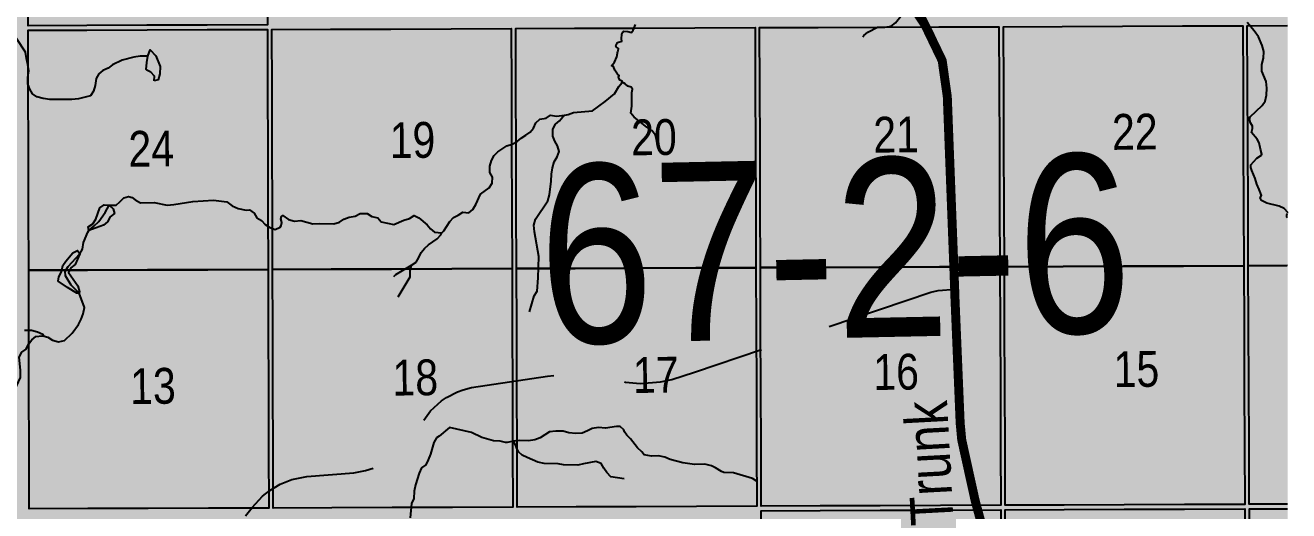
# Model space of a CAD drawing. Extents: x 399452 to 415540, y 6060435 to 6067869.
# Drawn here: x 410498.6 to 410780.2, y 6063193.7 to 6063301.9 of the extents above; entities that cross this region are included whole.
import ezdxf
from ezdxf.enums import TextEntityAlignment as Align

# ---------------------------------------------------------------- set-up
doc = ezdxf.new("R2010")
doc.units = 0
doc.header["$LTSCALE"] = 5
doc.linetypes.add('DASHED2', pattern=[9.525, 6.35, -3.175])
for name, color, linetype in [('33', 20, 'Continuous'), ('Quarters', 8, 'Continuous'), ('RoadSeg', 57, 'DASHED2'), ('ROUTE-MAP-ROUTE', 90, 'Continuous'), ('T-WATER', 160, 'Continuous')]:
    doc.layers.add(name, color=color, linetype=linetype)
doc.layers.add('ROUTE-MAP-BACKGROUND-H', color=7, linetype='Continuous', true_color=0xf0ebff)
doc.styles.add('120', font='ARIALN.TTF', dxfattribs={"height": 13})
doc.styles.add('80', font='ARIALN.TTF', dxfattribs={"height": 10})

msp = doc.modelspace()

# ---------------------------------------------------------------- hatches: boundary and pattern name
at = {"layer": 'ROUTE-MAP-BACKGROUND-H'}
h = msp.add_hatch(color=256, dxfattribs=at)
h.dxf.hatch_style = 1
h.paths.add_polyline_path([(410779.995, 6062481.762), (410779.995, 6063736.327), (409587.427, 6063736.085), (409587.427, 6062481.762)])

# ---------------------------------------------------------------- linework, layer by layer
at = {"layer": 'Quarters', "flags": 128}
for points in [[(410552.392, 6063355.128), (410552.429, 6063341.749), (410552.466, 6063328.371), (410552.503, 6063314.993), (410552.539, 6063301.949), (410539.116, 6063301.911), (410525.694, 6063301.872), (410512.272, 6063301.834), (410499.184, 6063301.796), (410499.153, 6063314.84), (410499.121, 6063328.218), (410499.089, 6063341.596), (410499.057, 6063354.975), (410512.14, 6063355.012), (410525.558, 6063355.051), (410538.975, 6063355.089)], [(410552.689, 6063247.433), (410539.262, 6063247.394), (410525.834, 6063247.356), (410512.407, 6063247.318), (410499.314, 6063247.28), (410499.282, 6063260.658), (410499.25, 6063274.037), (410499.218, 6063287.415), (410499.186, 6063300.793), (410512.274, 6063300.83), (410525.697, 6063300.869), (410539.119, 6063300.907), (410552.541, 6063300.946), (410552.578, 6063287.567), (410552.615, 6063274.189), (410552.652, 6063260.811)], [(410607.073, 6063247.64), (410593.644, 6063247.588), (410580.216, 6063247.537), (410566.787, 6063247.486), (410553.692, 6063247.437), (410553.655, 6063260.815), (410553.619, 6063274.193), (410553.582, 6063287.571), (410553.545, 6063300.949), (410566.634, 6063300.999), (410580.058, 6063301.05), (410593.481, 6063301.101), (410606.905, 6063301.152), (410606.947, 6063287.774), (410606.989, 6063274.396), (410607.031, 6063261.018)], [(410661.457, 6063247.846), (410648.028, 6063247.795), (410634.599, 6063247.744), (410621.171, 6063247.693), (410608.077, 6063247.643), (410608.034, 6063261.021), (410607.992, 6063274.4), (410607.951, 6063287.778), (410607.909, 6063301.156), (410620.998, 6063301.205), (410634.421, 6063301.256), (410647.845, 6063301.307), (410661.269, 6063301.358), (410661.316, 6063287.98), (410661.363, 6063274.602), (410661.41, 6063261.224)], [(410715.842, 6063248.056), (410702.413, 6063248.004), (410688.984, 6063247.952), (410675.555, 6063247.9), (410662.46, 6063247.85), (410662.413, 6063261.228), (410662.366, 6063274.606), (410662.319, 6063287.984), (410662.272, 6063301.362), (410675.362, 6063301.412), (410688.786, 6063301.464), (410702.21, 6063301.515), (410715.635, 6063301.567), (410715.686, 6063288.189), (410715.738, 6063274.811), (410715.79, 6063261.434)], [(410770.227, 6063248.266), (410756.798, 6063248.214), (410743.369, 6063248.162), (410729.94, 6063248.11), (410716.845, 6063248.06), (410716.793, 6063261.438), (410716.742, 6063274.815), (410716.69, 6063288.193), (410716.638, 6063301.571), (410729.728, 6063301.621), (410743.152, 6063301.673), (410756.576, 6063301.725), (410770, 6063301.777), (410770.057, 6063288.399), (410770.114, 6063275.021), (410770.17, 6063261.644)], [(410552.689, 6063247.433), (410552.726, 6063234.055), (410552.763, 6063220.676), (410552.8, 6063207.298), (410552.836, 6063194.254), (410539.404, 6063194.216), (410525.972, 6063194.178), (410512.539, 6063194.139), (410499.441, 6063194.102), (410499.41, 6063207.146), (410499.378, 6063220.524), (410499.346, 6063233.902), (410499.314, 6063247.28), (410512.407, 6063247.318), (410525.834, 6063247.356), (410539.262, 6063247.394)], [(410607.073, 6063247.64), (410607.115, 6063234.261), (410607.157, 6063220.883), (410607.199, 6063207.505), (410607.24, 6063194.462), (410593.807, 6063194.411), (410580.373, 6063194.359), (410566.939, 6063194.308), (410553.84, 6063194.258), (410553.804, 6063207.302), (410553.767, 6063220.68), (410553.729, 6063234.058), (410553.692, 6063247.437), (410566.787, 6063247.486), (410580.216, 6063247.537), (410593.644, 6063247.588)], [(410661.457, 6063247.846), (410661.504, 6063234.468), (410661.551, 6063221.09), (410661.598, 6063207.712), (410661.644, 6063194.669), (410648.21, 6063194.618), (410634.777, 6063194.567), (410621.343, 6063194.515), (410608.244, 6063194.466), (410608.203, 6063207.509), (410608.161, 6063220.887), (410608.119, 6063234.265), (410608.077, 6063247.643), (410621.171, 6063247.693), (410634.599, 6063247.744), (410648.028, 6063247.795)], [(410715.842, 6063248.056), (410715.894, 6063234.678), (410715.946, 6063221.3), (410715.998, 6063207.922), (410716.048, 6063194.879), (410702.615, 6063194.827), (410689.181, 6063194.775), (410675.747, 6063194.723), (410662.647, 6063194.673), (410662.601, 6063207.716), (410662.554, 6063221.094), (410662.507, 6063234.472), (410662.46, 6063247.85), (410675.555, 6063247.9), (410688.984, 6063247.952), (410702.413, 6063248.004)], [(410770.227, 6063248.266), (410770.284, 6063234.888), (410770.34, 6063221.511), (410770.397, 6063208.133), (410770.453, 6063195.09), (410757.019, 6063195.038), (410743.585, 6063194.986), (410730.151, 6063194.934), (410717.052, 6063194.883), (410717.001, 6063207.926), (410716.949, 6063221.304), (410716.897, 6063234.682), (410716.845, 6063248.06), (410729.94, 6063248.11), (410743.369, 6063248.162), (410756.798, 6063248.214)], [(410716.26, 6063140.365), (410702.822, 6063140.313), (410689.383, 6063140.26), (410675.944, 6063140.208), (410662.84, 6063140.158), (410662.793, 6063153.536), (410662.745, 6063166.914), (410662.698, 6063180.291), (410662.651, 6063193.669), (410675.75, 6063193.72), (410689.184, 6063193.772), (410702.618, 6063193.824), (410716.052, 6063193.876), (410716.104, 6063180.498), (410716.156, 6063167.12), (410716.208, 6063153.743)], [(410770.684, 6063140.576), (410757.245, 6063140.524), (410743.807, 6063140.472), (410730.368, 6063140.42), (410717.264, 6063140.369), (410717.212, 6063153.746), (410717.16, 6063167.124), (410717.108, 6063180.502), (410717.056, 6063193.88), (410730.155, 6063193.931), (410743.589, 6063193.983), (410757.023, 6063194.035), (410770.457, 6063194.087), (410770.514, 6063180.709), (410770.57, 6063167.331), (410770.627, 6063153.954)]]:
    msp.add_lwpolyline(points, close=True, dxfattribs=at)
for points in [[(410779.995, 6063248.304), (410771.23, 6063248.27), (410771.174, 6063261.648), (410771.117, 6063275.025), (410771.06, 6063288.403), (410771.004, 6063301.78), (410779.995, 6063301.815)], [(410779.995, 6063195.127), (410771.456, 6063195.094), (410771.401, 6063208.137), (410771.344, 6063221.515), (410771.287, 6063234.892), (410771.23, 6063248.27), (410779.788, 6063248.303)], [(410780.242, 6063140.613), (410771.688, 6063140.58), (410771.631, 6063153.958), (410771.574, 6063167.335), (410771.517, 6063180.713), (410771.46, 6063194.091), (410779.995, 6063194.124)]]:
    msp.add_lwpolyline(points, dxfattribs=at)
at = {"layer": 'RoadSeg', "flags": 128}
for points in [[(410750.331, 6062481.762), (410748.736, 6062483.684), (410746.015, 6062486.454), (410744.121, 6062487.91), (410738.083, 6062491.807), (410736.594, 6062493.006), (410734.925, 6062494.834), (410733.482, 6062496.965), (410732.366, 6062499.37), (410731.608, 6062502.181), (410731.017, 6062506.494), (410729.889, 6062517.248), (410729.742, 6062533.513), (410728.903, 6062540.115), (410726.49, 6062562.752), (410723.924, 6062586.384), (410722.812, 6062591.716), (410721.513, 6062594.882), (410719.82, 6062597.84), (410715.774, 6062603.509), (410696.845, 6062630.019), (410694.352, 6062633.027), (410692.582, 6062634.885), (410690.24, 6062637.064), (410688.653, 6062638.162), (410687.261, 6062639.496), (410684.894, 6062641.275), (410661.236, 6062660.232), (410659.365, 6062662.188), (410658.473, 6062663.433), (410657.195, 6062665.635), (410656.459, 6062667.382), (410653.056, 6062674.096), (410651.032, 6062678.511), (410648.707, 6062683.019), (410644.73, 6062691.684), (410643.862, 6062694.926), (410643.638, 6062697.649), (410643.936, 6062700.815), (410644.803, 6062703.861), (410646.049, 6062706.283), (410650.152, 6062711.96), (410655.84, 6062719.799), (410656.352, 6062720.775), (410657.042, 6062722.719), (410657.334, 6062724.655), (410657.301, 6062727.748), (410656.753, 6062730.065), (410655.742, 6062732.239), (410652.494, 6062737.892), (410651.507, 6062740.499), (410651.129, 6062742.62), (410651.088, 6062744.549), (410651.467, 6062747.052), (410651.872, 6062748.324), (410653.309, 6062751.15), (410659.167, 6062758.826), (410659.421, 6062759.364), (410662.502, 6062763.089), (410664.044, 6062765.481), (410665.49, 6062768.341), (410665.981, 6062770.315), (410666.227, 6062772.815), (410666.121, 6062774.643), (410665.675, 6062776.863), (410664.891, 6062779.275), (410661.668, 6062786.859), (410660.561, 6062790.396), (410659.469, 6062796.362), (410656.73, 6062815.569), (410656.657, 6062819.028), (410657.144, 6062825.793), (410657.217, 6062830.187), (410656.477, 6062852.398), (410656.65, 6062856.76), (410657.285, 6062861.332), (410657.931, 6062863.808), (410659.754, 6062868.838), (410661.283, 6062871.999), (410663.081, 6062875.098), (410673.014, 6062889.845), (410680.271, 6062900.62), (410686.402, 6062909.601), (410688.686, 6062913.277), (410689.827, 6062915.93), (410690.618, 6062919.407), (410690.691, 6062922.237), (410690.414, 6062924.294), (410688.823, 6062930.25), (410687.713, 6062933.919), (410687.298, 6062934.642), (410686.342, 6062938.914), (410686.215, 6062940.176), (410686.238, 6062943.803), (410686.461, 6062945.805), (410688.16, 6062956.622), (410688.51, 6062960.522), (410688.095, 6062964.373), (410687.154, 6062967.946), (410686.846, 6062969.87), (410686.729, 6062973.794), (410687.507, 6062991.944), (410687.796, 6062993.98), (410688.197, 6062995.486), (410690.168, 6062999.787), (410695.911, 6063009.758), (410697.431, 6063011.854), (410699.287, 6063013.724), (410706.308, 6063018.399), (410710.166, 6063021.609), (410718.362, 6063030.468), (410721.081, 6063034.02), (410723.111, 6063037.124), (410728.195, 6063045.285), (410731.137, 6063049.307), (410746.677, 6063067.939), (410748.098, 6063069.966), (410749.639, 6063072.594), (410753.099, 6063078.89), (410753.797, 6063080.469), (410755.199, 6063084.958), (410755.8, 6063087.965), (410756.224, 6063093.032), (410756.679, 6063137.229), (410756.327, 6063139.684), (410755.785, 6063141.735), (410754.018, 6063144.991), (410752.438, 6063147.287), (410742.816, 6063160.058), (410739.299, 6063164.276), (410736.754, 6063166.617), (410716.99, 6063182.167), (410715.427, 6063183.697), (410714.161, 6063185.334), (410712.949, 6063187.538), (410712.318, 6063189.055), (410710.367, 6063196.267), (410707.384, 6063209.779), (410707.039, 6063213.465), (410705.842, 6063243.053), (410703.946, 6063288.298), (410703.278, 6063293.109), (410702.521, 6063295.821), (410701.14, 6063299.718), (410699.02, 6063303.965), (410697.06, 6063306.951), (410690.491, 6063315.396), (410688.977, 6063317.726), (410687.829, 6063320.064), (410686.943, 6063322.607), (410678.134, 6063353.43), (410677.646, 6063356.049), (410674.998, 6063395.954), (410674.486, 6063399.636), (410674.007, 6063401.822), (410672.87, 6063405.225), (410671.404, 6063408.455), (410667.256, 6063415.72), (410665.659, 6063418.847), (410664.278, 6063422.744), (410663.983, 6063424.102), (410663.625, 6063426.822), (410662.552, 6063444.401), (410662.527, 6063448.693), (410663.15, 6063453.797), (410666.714, 6063472.34), (410666.846, 6063474.201), (410666.97, 6063475.939), (410666.66, 6063479.526), (410665.723, 6063482.933), (410664.882, 6063484.912), (410659.38, 6063494.843), (410657.915, 6063497.973), (410657.294, 6063500.588), (410657.231, 6063501.951), (410657.388, 6063503.984), (410658.334, 6063507.997), (410664.851, 6063530.064), (410666.041, 6063533.516), (410667.149, 6063536.169), (410676.64, 6063556.102), (410677.612, 6063558.885), (410678.331, 6063562.593), (410678.636, 6063567.025), (410678.415, 6063575.838), (410677.926, 6063620.614), (410677.604, 6063634.15), (410677.093, 6063637.832), (410675.022, 6063646.007), (410668.713, 6063670.362), (410665.197, 6063682.332), (410655.566, 6063712.638), (410653.97, 6063718.86), (410649.975, 6063736.3)], [(410171.183, 6063184.535), (410175.646, 6063187.458), (410178.349, 6063188.647), (410179.87, 6063189.112), (410182.124, 6063189.493), (410202.52, 6063189.562), (410210.735, 6063189.737), (410275.815, 6063189.861), (410316.121, 6063189.323), (410317.389, 6063189.184), (410339.018, 6063189.112), (410379.825, 6063188.485), (410409.489, 6063186.157), (410439.037, 6063184.524), (410446.029, 6063184.34), (410508.063, 6063183.767), (410531.39, 6063183.666), (410534.648, 6063183.802), (410535.909, 6063183.995), (410538.29, 6063184.678), (410541.615, 6063186.346), (410543.578, 6063187.918), (410545.401, 6063189.787), (410549.163, 6063194.36), (410551.472, 6063196.904), (410553.074, 6063198.203), (410555.407, 6063199.617), (410557.981, 6063200.603), (410561.36, 6063201.308), (410571.79, 6063202.129), (410574.442, 6063202.618), (410576.986, 6063203.438), (410579.849, 6063204.963), (410581.419, 6063206.227), (410583.631, 6063208.57), (410588.898, 6063215.937), (410591.379, 6063218.152), (410592.494, 6063218.941), (410594.896, 6063220.19), (410596.184, 6063220.651), (410598.07, 6063221.156), (410615.02, 6063223.648), (410617.676, 6063223.904), (410622.372, 6063223.704), (410632.35, 6063222.354), (410635.65, 6063222.058), (410640.168, 6063222.387), (410642.685, 6063222.94), (410647.742, 6063224.545), (410700.433, 6063242.372), (410702.089, 6063242.74), (410705.842, 6063243.053)]]:
    msp.add_lwpolyline(points, dxfattribs=at)
at = {"layer": 'ROUTE-MAP-ROUTE', "linetype": 'Continuous', "const_width": 1.999, "flags": 128}
msp.add_lwpolyline([(410705.832, 6063241.328), (410704.118, 6063285.996), (410702.982, 6063294.007), (410699.19, 6063301.881), (410688.313, 6063318.408), (410677.573, 6063355.653), (410675.21, 6063394.486), (410674.072, 6063400.662), (410671.224, 6063408.074), (410665.618, 6063417.695), (410664.099, 6063422.826), (410662.395, 6063442.423), (410662.521, 6063448.322), (410666.339, 6063469.876), (410667.012, 6063475.011), (410666.493, 6063479.043), (410665.266, 6063483.249), (410658.878, 6063495.566), (410657.926, 6063497.173), (410657.213, 6063500.15), (410657.779, 6063505.313), (410665.357, 6063530.564)], dxfattribs=at)
at = {"layer": 'ROUTE-MAP-ROUTE', "linetype": 'ByBlock', "const_width": 1.999, "flags": 128}
msp.add_lwpolyline([(410705.792, 6063241.954), (410706.993, 6063213.161), (410707.337, 6063209.477), (410710.318, 6063195.971), (410712.267, 6063188.762)], dxfattribs=at)
at = {"layer": 'T-WATER', "flags": 128}
for points in [[(410685.303, 6063299.326), (410685.482, 6063299.574), (410686.391, 6063300.328), (410688.536, 6063301.477), (410690.212, 6063301.442), (410691.619, 6063301.707), (410692.572, 6063302.408), (410694.085, 6063304.27), (410695.036, 6063305.007), (410696.353, 6063305.318), (410697.53, 6063305.774), (410698.534, 6063306.507), (410699.379, 6063307.397), (410701.197, 6063308.898), (410702.983, 6063310.472), (410703.807, 6063311.308), (410704.787, 6063311.983), (410705.923, 6063312.473), (410706.612, 6063313.456), (410707.479, 6063315.955), (410707.647, 6063317.332)], [(410631.582, 6063289.085), (410631.597, 6063289.435), (410631.121, 6063289.634), (410630.836, 6063290.316), (410630.953, 6063290.667), (410630.559, 6063290.961), (410630.021, 6063291.865), (410629.682, 6063292.662), (410629.266, 6063292.849), (410629.896, 6063293.626), (410630.418, 6063294.868), (410630.666, 6063296.125), (410630.768, 6063296.17), (410630.807, 6063296.678), (410630.355, 6063297.02), (410630.188, 6063297.296), (410630.617, 6063298.033), (410631.538, 6063298.324), (410631.491, 6063298.856), (410631.57, 6063299.887), (410631.751, 6063300.373), (410631.901, 6063300.541), (410632.875, 6063300.53), (410633.739, 6063300.251), (410634.096, 6063300.825), (410634.606, 6063302.091)], [(410780.104, 6063260.055), (410779.238, 6063261.004), (410778.115, 6063261.565), (410775.395, 6063262.22), (410774.145, 6063262.811), (410773.888, 6063263.407), (410774.153, 6063263.961), (410773.826, 6063264.901), (410773.616, 6063265.257), (410773.158, 6063266.442), (410772.782, 6063267.745), (410772, 6063269.48), (410771.781, 6063270.181), (410771.807, 6063270.793), (410773.161, 6063272.244), (410774.171, 6063272.903), (410774.254, 6063273.182), (410773.948, 6063274.235), (410773.68, 6063275.655), (410773.195, 6063276.475), (410771.974, 6063278.006), (410772.152, 6063278.903), (410772.17, 6063279.418), (410771.725, 6063280.157), (410771.488, 6063280.985), (410771.672, 6063281.486), (410774.304, 6063283.986), (410774.991, 6063284.999), (410775.293, 6063286.316), (410775.359, 6063287.897), (410775.222, 6063289.334), (410774.236, 6063291.646), (410774.282, 6063293.115), (410774.605, 6063294.563), (410774.656, 6063296.048), (410774.294, 6063297.366), (410773.48, 6063299.327), (410772.567, 6063300.662), (410771.011, 6063302.494)], [(410525.865, 6063294.995), (410524.14, 6063295.033), (410522.766, 6063294.802), (410520.186, 6063294.08), (410517.998, 6063293.04), (410517.056, 6063292.31), (410515.885, 6063291.809), (410514.959, 6063291.09), (410514.343, 6063289.989), (410514.17, 6063288.459), (410513.753, 6063287.176), (410513.088, 6063286.16), (410510.446, 6063285.495), (410508.966, 6063285.307), (410504.021, 6063285.312), (410502.515, 6063285.551), (410501.16, 6063285.896), (410500.168, 6063286.564), (410499.575, 6063287.612), (410499.157, 6063288.828), (410499.107, 6063290.247), (410499.353, 6063291.719), (410499.152, 6063293.131), (410498.827, 6063294.443), (410498.626, 6063295.906), (410496.615, 6063298.971)], [(410618.877, 6063281.869), (410619.572, 6063281.996), (410620.798, 6063282.423), (410624.995, 6063282.81), (410627.873, 6063284.896), (410629.926, 6063286.595)], [(410629.926, 6063286.595), (410630.856, 6063288.221), (410631.582, 6063289.085)], [(410639.667, 6063274.761), (410639.052, 6063277.351), (410638.254, 6063278.417), (410637.127, 6063279.17), (410634.32, 6063281.418), (410633.58, 6063282.309), (410633.809, 6063283.83), (410633.791, 6063286.908), (410633.967, 6063287.656), (410633.657, 6063288.118), (410632.893, 6063288.316), (410632.311, 6063288.794), (410631.916, 6063289.026), (410631.582, 6063289.085)], [(410591.417, 6063255.636), (410591.902, 6063256.056), (410593.191, 6063258.136), (410594.022, 6063258.996), (410595.106, 6063259.543), (410596.109, 6063260.191), (410597.451, 6063260.076), (410598.376, 6063260.821), (410599.007, 6063261.903), (410600.052, 6063264.257), (410602.001, 6063265.66), (410602.675, 6063266.695), (410602.726, 6063268), (410602.152, 6063269.036), (410602.093, 6063270.49), (410602.535, 6063271.741), (410603.131, 6063272.833), (410603.946, 6063273.696), (410605.883, 6063275.036), (410607.137, 6063275.411), (410608.241, 6063275.972), (410609.117, 6063276.743), (410610.153, 6063277.354), (410611.112, 6063278.041), (410611.843, 6063278.978), (410612.422, 6063280.126), (410613.251, 6063280.975), (410614.677, 6063281.178), (410615.626, 6063281.866), (410616.986, 6063281.633), (410618.208, 6063281.747), (410618.877, 6063281.869)], [(410610.95, 6063238.038), (410612.047, 6063241.581), (410612.675, 6063242.618), (410612.871, 6063245.602), (410613.065, 6063250.357), (410612.061, 6063255.845), (410611.956, 6063257.345), (410612.326, 6063258.679), (410615.072, 6063262.753), (410615.406, 6063264.092), (410615.778, 6063267.136), (410615.855, 6063268.692), (410616.109, 6063270.111), (410616.505, 6063271.46), (410617.135, 6063272.553), (410617.61, 6063273.782), (410617.214, 6063275.011), (410616.596, 6063276.021), (410616.139, 6063277.137), (410616.19, 6063278.742), (410616.805, 6063279.805), (410617.647, 6063280.601), (410618.369, 6063281.479), (410618.877, 6063281.869)], [(410512.763, 6063256.126), (410513.872, 6063257.086), (410514.944, 6063258.119), (410516.373, 6063260.169), (410517.274, 6063261.747)], [(410517.274, 6063261.747), (410518.813, 6063261.753), (410519.661, 6063262.547), (410520.512, 6063263.392), (410521.558, 6063263.73), (410522.362, 6063263.494), (410523.042, 6063262.967), (410524.21, 6063262.3), (410527.282, 6063262.351), (410530.179, 6063261.805), (410531.706, 6063261.895), (410535.94, 6063262.618), (410540.507, 6063262.905), (410543.469, 6063262.5), (410544.666, 6063261.657), (410546.026, 6063261.012), (410547.813, 6063260.646), (410548.58, 6063260.711), (410549.605, 6063260.027), (410550.18, 6063258.962), (410551.232, 6063258.355), (410552.044, 6063257.489), (410553.064, 6063256.799), (410554.285, 6063256.369), (410555.403, 6063256.907), (410555.619, 6063257.253), (410555.729, 6063257.895), (410555.501, 6063258.731), (410555.658, 6063259.282), (410555.964, 6063259.506), (410557.206, 6063258.551), (410558.554, 6063258.202), (410559.994, 6063258.339), (410562.7, 6063257.631), (410564.245, 6063257.707), (410567.374, 6063257.6), (410568.643, 6063257.955), (410569.58, 6063258.674), (410570.756, 6063259.142), (410572.129, 6063259.355), (410573.233, 6063259.899), (410574.782, 6063259.951), (410575.801, 6063259.292), (410577.143, 6063258.987), (410577.919, 6063258.093), (410580.699, 6063257.466), (410582.982, 6063258.453), (410584.238, 6063258.828), (410585.244, 6063259.464), (410586.322, 6063258.948), (410588.132, 6063257.375), (410588.923, 6063256.534), (410589.821, 6063255.785), (410591.417, 6063255.636)], [(410779.995, 6063258.937), (410779.806, 6063259.101), (410779.831, 6063259.652), (410779.995, 6063259.893)], [(410510.757, 6063250.907), (410511.323, 6063252.009), (410511.554, 6063253.434), (410512.539, 6063255.789), (410512.763, 6063256.126)], [(410584.677, 6063248.402), (410585.669, 6063249.047), (410586.303, 6063250.089), (410586.848, 6063251.235), (410587.6, 6063252.136), (410588.465, 6063252.931), (410590.368, 6063254.287), (410591.175, 6063255.147), (410591.417, 6063255.636)], [(410510.589, 6063242.136), (410508.765, 6063243.975), (410507.544, 6063246.011), (410507.436, 6063247.102), (410508.088, 6063248.126), (410510.757, 6063250.907)], [(410580.691, 6063245.892), (410581.157, 6063246.297), (410584.677, 6063248.402)], [(410581.706, 6063241.342), (410584.401, 6063245.783), (410584.389, 6063247.179), (410584.677, 6063248.402)], [(410502.737, 6063232.584), (410503.582, 6063232.374), (410504.593, 6063231.677), (410505.964, 6063231.336), (410507.3, 6063231.637), (410509.046, 6063233.22), (410510.432, 6063235.201), (410511.008, 6063236.345), (410511.486, 6063237.588), (410511.785, 6063238.948), (410510.589, 6063242.136)], [(410498.418, 6063233.938), (410499.966, 6063233.952), (410501.261, 6063233.54), (410502.437, 6063233.035), (410502.737, 6063232.584)], [(410483.912, 6063195.521), (410484.285, 6063196.089), (410484.801, 6063197.267), (410485.409, 6063198.273), (410485.842, 6063199.488), (410486.33, 6063202.372), (410487.419, 6063204.645), (410488.182, 6063205.56), (410488.791, 6063206.667), (410489.871, 6063208.958), (410491.135, 6063211.119), (410493.711, 6063215.26), (410494.77, 6063217.641), (410495.368, 6063218.699), (410497.482, 6063223.367), (410497.504, 6063224.997), (410497.198, 6063227.881), (410497.781, 6063228.984), (410498.759, 6063229.669), (410499.303, 6063230.823), (410499.984, 6063231.796), (410500.935, 6063232.504), (410502.319, 6063232.688), (410502.737, 6063232.584)], [(410607.409, 6063209.144), (410605.984, 6063208.852), (410605.652, 6063208.849), (410604.439, 6063209.182), (410602.94, 6063209.23), (410600.357, 6063210.024), (410598.058, 6063211.13), (410593.16, 6063212.227), (410590.839, 6063210.292), (410590.253, 6063209.919), (410589.632, 6063208.859), (410588.896, 6063206.239), (410588.413, 6063205.045), (410587.83, 6063203.907), (410586.89, 6063203.222), (410586.395, 6063202.034), (410585.583, 6063199.449), (410585.289, 6063198.056), (410585.178, 6063196.425), (410584.649, 6063195.242), (410584.363, 6063192.107)], [(410661.727, 6063200.209), (410660.718, 6063200.834), (410656.426, 6063202.138), (410654.283, 6063202.204), (410653.746, 6063202.374), (410652.467, 6063203.253), (410651.552, 6063203.672), (410650.075, 6063204.011), (410647.743, 6063203.981), (410645.126, 6063204.322), (410642.355, 6063205.092), (410641.164, 6063205.57), (410639.764, 6063205.875), (410638.199, 6063205.82), (410636.522, 6063206.139), (410635.999, 6063206.763), (410635.043, 6063207.699), (410633.5, 6063209.663), (410632.708, 6063210.538), (410632.17, 6063211.276), (410632.002, 6063211.673), (410631.204, 6063212.444), (410630.361, 6063212.414), (410627.881, 6063212.039), (410626.385, 6063212.226), (410624.965, 6063212.023), (410623.89, 6063211.456), (410622.72, 6063210.985), (410621.271, 6063210.85), (410619.772, 6063211.033), (410618.446, 6063211.385), (410616.881, 6063211.391), (410615.434, 6063211.224), (410613.381, 6063209.947), (410612.16, 6063209.504), (410610.772, 6063209.26), (410608.719, 6063209.347), (410607.89, 6063209.259), (410607.409, 6063209.144)], [(410632.072, 6063200.778), (410629.095, 6063201.239), (410628.213, 6063202.216), (410627.531, 6063203.146), (410626.923, 6063204.173), (410625.784, 6063204.651), (410623.04, 6063204.149), (410621.786, 6063203.797), (410618.569, 6063203.872), (410617.394, 6063204.09), (410614.275, 6063204.201), (410612.854, 6063204.507), (410610.451, 6063205.521), (410609.335, 6063206.083), (410608.513, 6063206.805), (410608.265, 6063207.132), (410607.825, 6063208.374), (410607.409, 6063209.144)]]:
    msp.add_lwpolyline(points, dxfattribs=at)
for points in [[(410527.317, 6063289.494), (410527.334, 6063290.559), (410526.561, 6063291.41), (410525.685, 6063291.908), (410525.482, 6063292.024), (410525.681, 6063293.567), (410525.865, 6063294.995), (410526.402, 6063296.409), (410527.656, 6063295.047), (410528.633, 6063292.715), (410528.586, 6063291.037), (410528.163, 6063289.723), (410527.317, 6063289.494)], [(410512.763, 6063256.126), (410512.567, 6063256.936), (410513.605, 6063257.589), (410514.297, 6063258.624), (410515.154, 6063261.221), (410516.157, 6063261.879), (410517.274, 6063261.747), (410518.159, 6063260.934), (410518.459, 6063259.922), (410517.499, 6063259.185), (410516.896, 6063258.07), (410515.968, 6063257.339), (410512.763, 6063256.126)], [(410510.589, 6063242.136), (410510.058, 6063242.175), (410507.946, 6063243.451), (410505.902, 6063244.811), (410506.013, 6063245.834), (410506.625, 6063246.923), (410506.72, 6063247.325), (410506.951, 6063248.3), (410507.609, 6063249.329), (410509.187, 6063251.146), (410510.19, 6063251.661), (410510.757, 6063250.907), (410509.661, 6063248.542), (410508.732, 6063247.782), (410508.509, 6063247.33), (410508.218, 6063246.742), (410510.28, 6063243.771), (410510.652, 6063242.497), (410510.589, 6063242.136)]]:
    msp.add_lwpolyline(points, close=True, dxfattribs=at)

# ---------------------------------------------------------------- texts
at = {"layer": '33', "style": '80'}
msp.add_text('Trunk', height=9.4925, rotation=93.08143, dxfattribs=at).set_placement((410699.877, 6063204.246), align=Align.MIDDLE)
at = {"layer": 'RoadSeg', "style": '120'}
for s, height, rotation, p in [('20', 7.9745, 0.67212, (410633.685, 6063272.888)), ('21', 7.9745, 0.67212, (410687.667, 6063273.48)), ('22', 7.9745, 0.67212, (410740.89, 6063274.104)), ('24', 7.9745, 0.67212, (410521.598, 6063270.33)), ('19', 7.9745, 0.67212, (410579.853, 6063272.257)), ('67-2-6', 39.8725, 1.17937, (410613.493, 6063230.806)), ('18', 7.9745, 0.67212, (410580.474, 6063219.322)), ('17', 7.9745, 0.67212, (410634.078, 6063219.908)), ('16', 7.9745, 0.67212, (410687.675, 6063220.579)), ('15', 7.9745, 0.67212, (410741.255, 6063221.208)), ('13', 7.9745, 0.67212, (410521.99, 6063217.434))]:
    msp.add_text(s, height=height, rotation=rotation, dxfattribs=at).set_placement(p)

doc.saveas('drawing.dxf')
